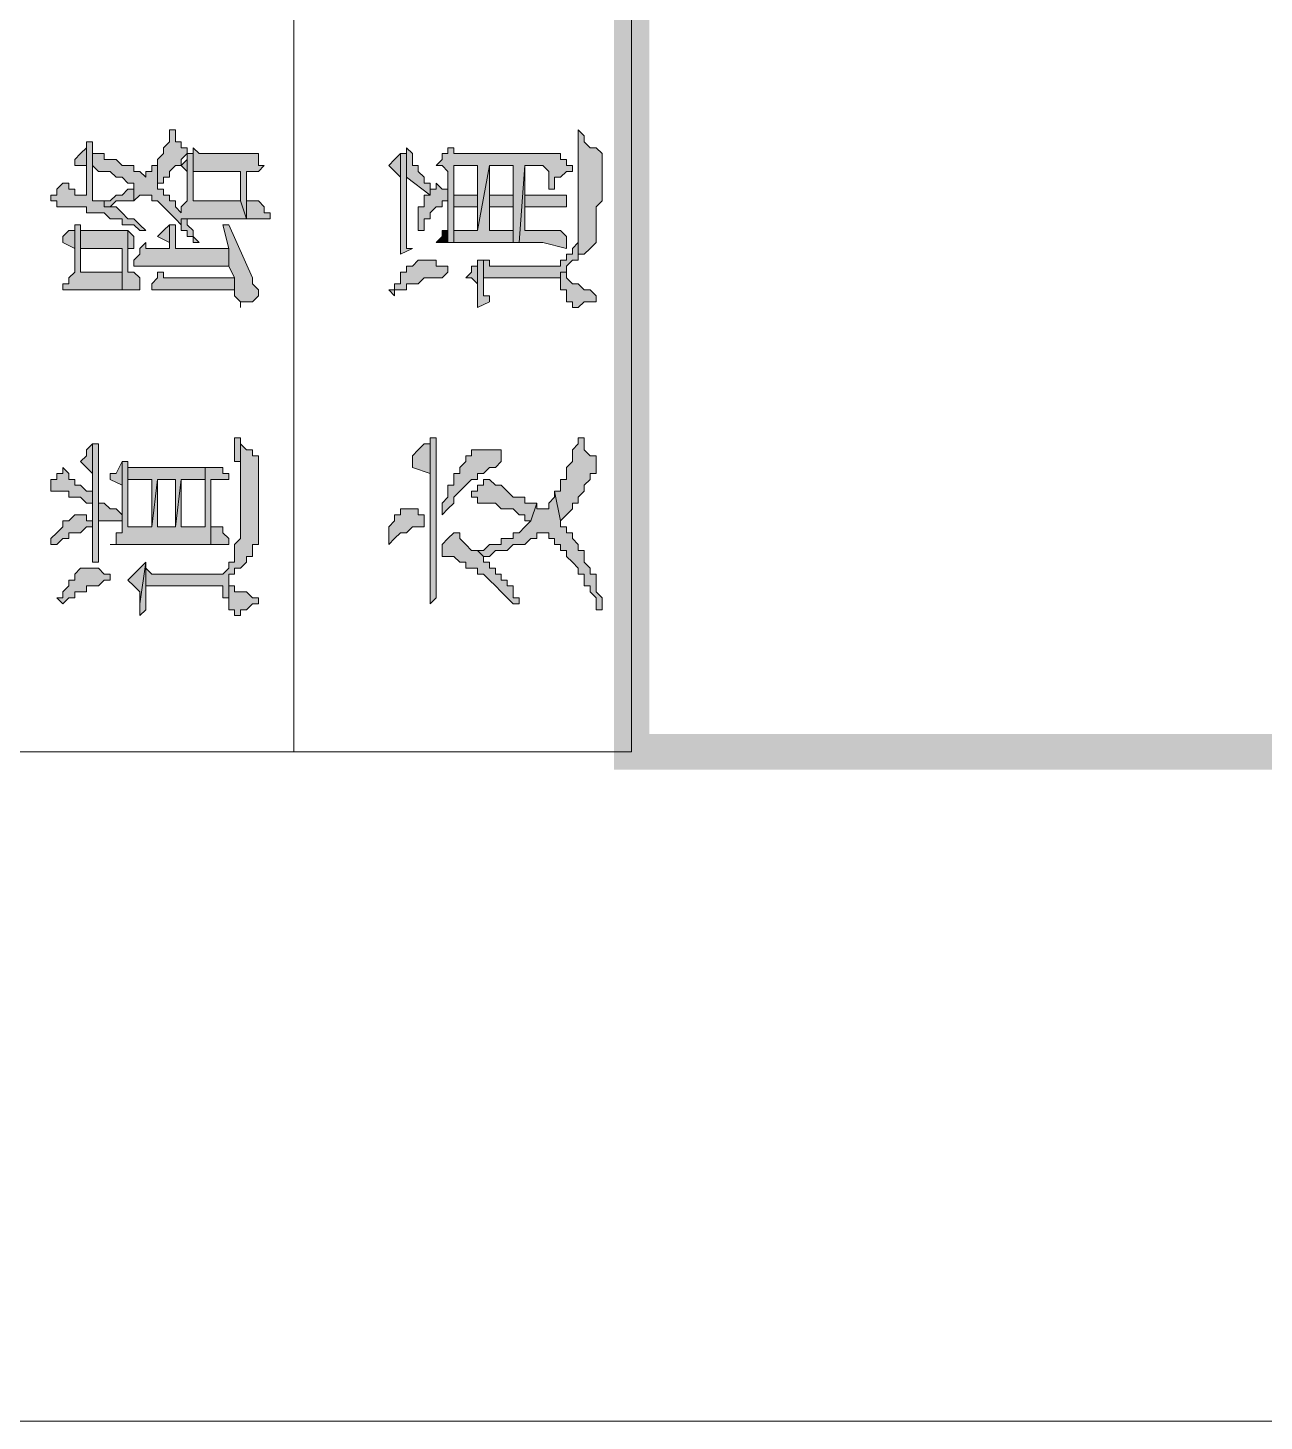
# Model space of a CAD drawing. Header units: millimetres. Extents: x 6 to 291, y 4 to 206.
# Drawn here: x 13.47 to 22.3, y 3.98 to 13.94 of the extents above; entities that cross this region are included whole.
import ezdxf

# ---------------------------------------------------------------- set-up
doc = ezdxf.new("R2010")
doc.units = ezdxf.units.MM
doc.layers.add('C00-00-00', color=7, linetype='Continuous')

msp = doc.modelspace()

# ---------------------------------------------------------------- hatches: boundary and pattern name
at = {"layer": 'C00-00-00'}
h = msp.add_hatch(color=256, dxfattribs=at)
h.dxf.hatch_style = 2
h.paths.add_polyline_path([(17.653, 8.636004), (17.907, 8.89001), (17.653, 201.083336)])
h = msp.add_hatch(color=256, dxfattribs=at)
h.dxf.hatch_style = 2
h.paths.add_polyline_path([(17.907, 8.89001), (17.653, 201.083336), (17.907, 200.787002)])
h = msp.add_hatch(color=256, dxfattribs=at)
h.dxf.hatch_style = 2
h.paths.add_polyline_path([(14.393334, 12.954006), (14.393334, 12.827006), (14.435667, 12.827006), (14.435667, 12.869339), (14.478001, 12.869339), (14.478001, 12.911672), (14.520334, 12.954006), (14.562667, 12.954006), (14.562667, 12.996339), (14.605001, 13.038672), (14.605001, 13.081006), (14.562667, 13.081006), (14.562667, 13.123339), (14.520334, 13.123339), (14.520334, 13.165672), (14.520334, 13.208006), (14.478001, 13.208006), (14.478001, 13.165672), (14.478001, 13.123339), (14.435667, 13.081006), (14.435667, 13.038672), (14.393334, 12.996339)])
h = msp.add_hatch(color=256, dxfattribs=at)
h.dxf.hatch_style = 2
h.paths.add_polyline_path([(17.399001, 13.207995), (17.399001, 12.996329), (17.399001, 12.953995), (17.399001, 12.318995), (17.441334, 12.318995), (17.483667, 12.361329), (17.526001, 12.403662), (17.526001, 12.445995), (17.526001, 12.488329), (17.526001, 12.657662), (17.568334, 12.699995), (17.568334, 13.038662), (17.526001, 13.080995), (17.483667, 13.080995), (17.441334, 13.123329), (17.441334, 13.165662)])
h = msp.add_hatch(color=256, dxfattribs=at)
h.dxf.hatch_style = 2
h.paths.add_polyline_path([(13.631333, 12.7), (13.673667, 12.7), (13.673667, 12.657666), (13.758333, 12.657666), (13.800667, 12.657666), (13.885333, 12.657666), (13.885333, 12.615333), (13.97, 12.615333), (14.012333, 12.615333), (14.054667, 12.573), (14.097, 12.573), (14.139333, 12.573), (14.139333, 12.530666), (14.181667, 12.530666), (14.224, 12.530666), (14.266333, 12.488333), (14.308667, 12.488333), (14.266333, 12.530666), (14.224, 12.573), (14.181667, 12.573), (14.139333, 12.615333), (14.097, 12.657666), (14.054667, 12.657666), (14.012333, 12.657666), (14.012333, 12.7), (13.97, 12.7), (13.927667, 12.7), (13.927667, 12.954), (13.927667, 13.123333), (13.885333, 13.123333), (13.885333, 13.081), (13.885333, 12.742333), (13.843, 12.742333), (13.800667, 12.742333), (13.800667, 12.784666), (13.758333, 12.784666), (13.758333, 12.827), (13.716, 12.827), (13.673667, 12.784666), (13.673667, 12.742333), (13.631333, 12.742333)])
h = msp.add_hatch(color=256, dxfattribs=at)
h.dxf.hatch_style = 2
h.paths.add_polyline_path([(13.800667, 12.996332), (13.800667, 12.953999), (13.885333, 12.953999), (13.885333, 12.742332), (13.885333, 13.080999), (13.843, 13.038665)])
h = msp.add_hatch(color=256, dxfattribs=at)
h.dxf.hatch_style = 2
h.paths.add_polyline_path([(13.927666, 13.123343), (13.927666, 12.95401), (13.97, 12.911676), (14.012333, 12.911676), (14.054666, 12.911676), (14.097, 12.869343), (14.139333, 12.869343), (14.181666, 12.82701), (14.224, 12.82701), (14.224, 12.784676), (14.224, 12.70001), (14.266333, 12.742343), (14.308666, 12.742343), (14.351, 12.742343), (14.351, 12.70001), (14.393333, 12.70001), (14.435666, 12.657676), (14.478, 12.615343), (14.520333, 12.57301), (14.562666, 12.530676), (14.562666, 12.488343), (14.562666, 12.57301), (14.605, 12.57301), (15.028333, 12.57301), (14.986, 12.70001), (14.647333, 12.70001), (14.647333, 12.911676), (14.647333, 13.038676), (14.605, 13.038676), (14.605, 12.70001), (14.562666, 12.657676), (14.562666, 12.615343), (14.520333, 12.657676), (14.520333, 12.70001), (14.478, 12.70001), (14.478, 12.742343), (14.435666, 12.742343), (14.435666, 12.784676), (14.393333, 12.784676), (14.393333, 12.82701), (14.393333, 12.95401), (14.351, 12.95401), (14.351, 12.911676), (14.308666, 12.911676), (14.308666, 12.869343), (14.266333, 12.911676), (14.224, 12.911676), (14.224, 12.95401), (14.181666, 12.95401), (14.139333, 12.95401), (14.097, 12.996343), (14.054666, 12.996343), (14.012333, 12.996343), (14.012333, 13.038676), (13.97, 13.038676), (13.927666, 13.038676), (13.927666, 13.08101)])
h = msp.add_hatch(color=256, dxfattribs=at)
h.dxf.hatch_style = 2
h.paths.add_polyline_path([(14.647334, 13.038674), (14.647334, 12.911674), (14.986, 12.911674), (14.986, 12.700008), (15.028334, 12.573008), (15.028334, 12.911674), (15.113, 12.911674), (15.155334, 12.954008), (15.113, 12.954008), (15.113, 12.996341), (15.113, 13.038674), (14.689667, 13.038674), (14.647334, 13.081008)])
h = msp.add_hatch(color=256, dxfattribs=at)
h.dxf.hatch_style = 2
h.paths.add_polyline_path([(16.129, 12.318999), (16.213666, 12.361333), (16.171333, 12.361333), (16.171333, 13.080999), (16.171333, 13.038666), (16.129, 13.038666)])
h = msp.add_hatch(color=256, dxfattribs=at)
h.dxf.hatch_style = 2
h.paths.add_polyline_path([(16.171333, 13.081001), (16.171333, 12.869334), (16.340666, 12.742334), (16.340666, 12.827001), (16.298333, 12.827001), (16.298333, 12.869334), (16.256, 12.911667), (16.256, 12.954001), (16.213666, 12.954001), (16.213666, 12.996334), (16.213666, 13.038667)])
h = msp.add_hatch(color=256, dxfattribs=at)
h.dxf.hatch_style = 2
h.paths.add_polyline_path([(16.382999, 12.954006), (16.425333, 12.954006), (16.467666, 12.911672), (16.467666, 12.403672), (16.509999, 12.403672), (16.509999, 12.954006), (16.679333, 12.954006), (16.679333, 12.488339), (16.763999, 12.954006), (16.933333, 12.954006), (16.933333, 12.742339), (16.933333, 12.403672), (16.975666, 12.403672), (17.017999, 12.954006), (17.144999, 12.954006), (17.187333, 12.911672), (17.187333, 12.784672), (17.229666, 12.784672), (17.229666, 12.827006), (17.229666, 12.869339), (17.271999, 12.869339), (17.314333, 12.911672), (17.356666, 12.911672), (17.356666, 12.954006), (17.314333, 12.954006), (17.314333, 12.996339), (17.271999, 12.996339), (17.271999, 13.038672), (16.552333, 13.038672), (16.509999, 13.038672), (16.509999, 13.081006), (16.467666, 13.081006), (16.467666, 13.038672), (16.425333, 13.038672), (16.425333, 12.996339)])
h = msp.add_hatch(color=256, dxfattribs=at)
h.dxf.hatch_style = 2
h.paths.add_polyline_path([(14.562667, 12.954006), (14.605, 12.911672), (14.605, 12.700006), (14.605, 13.038672), (14.605, 12.996339)])
h = msp.add_hatch(color=256, dxfattribs=at)
h.dxf.hatch_style = 2
h.paths.add_polyline_path([(16.044333, 12.954006), (16.129, 12.869339), (16.129, 12.361339), (16.129, 13.038672), (16.086666, 12.996339)])
h = msp.add_hatch(color=256, dxfattribs=at)
h.dxf.hatch_style = 2
h.paths.add_polyline_path([(16.510001, 12.657674), (16.679334, 12.657674), (16.679334, 12.742342), (16.510001, 12.742342), (16.510001, 12.954006)])
h = msp.add_hatch(color=256, dxfattribs=at)
h.dxf.hatch_style = 2
h.paths.add_polyline_path([(16.510001, 12.403668), (16.933334, 12.403668), (16.933334, 12.488334), (16.764001, 12.488334), (16.764001, 12.657668), (16.764001, 12.954001), (16.679334, 12.488334), (16.510001, 12.488334), (16.510001, 12.657668)])
h = msp.add_hatch(color=256, dxfattribs=at)
h.dxf.hatch_style = 2
h.paths.add_polyline_path([(16.975668, 12.403668), (17.145001, 12.403668), (17.314334, 12.361334), (17.314334, 12.403668), (17.314334, 12.446001), (17.272001, 12.488334), (17.018001, 12.488334), (17.018001, 12.657668), (17.018001, 12.954001)])
h = msp.add_hatch(color=256, dxfattribs=at)
h.dxf.hatch_style = 2
h.paths.add_polyline_path([(15.028333, 12.573005), (15.197666, 12.573005), (15.197666, 12.615338), (15.155333, 12.615338), (15.155333, 12.657672), (15.113, 12.700005), (15.028333, 12.700005), (15.028333, 12.911672)])
h = msp.add_hatch(color=256, dxfattribs=at)
h.dxf.hatch_style = 2
h.paths.add_polyline_path([(17.187333, 12.784669), (17.187333, 12.911669), (17.187333, 12.869335), (17.187333, 12.827002)])
h = msp.add_hatch(color=256, dxfattribs=at)
h.dxf.hatch_style = 2
h.paths.add_polyline_path([(14.012333, 12.7), (14.012333, 12.657666), (14.054666, 12.657666), (14.097, 12.7), (14.139333, 12.7), (14.181666, 12.7), (14.224, 12.7), (14.224, 12.784666), (14.181666, 12.784666), (14.139333, 12.742333), (14.097, 12.742333), (14.054666, 12.7)])
h = msp.add_hatch(color=256, dxfattribs=at)
h.dxf.hatch_style = 2
h.paths.add_polyline_path([(16.256, 12.488336), (16.298333, 12.488336), (16.298333, 12.53067), (16.298333, 12.573003), (16.340666, 12.573003), (16.340666, 12.615336), (16.383, 12.65767), (16.425333, 12.65767), (16.425333, 12.700003), (16.467666, 12.700003), (16.467666, 12.78467), (16.425333, 12.78467), (16.383, 12.827003), (16.383, 12.78467), (16.340666, 12.78467), (16.340666, 12.827003), (16.340666, 12.742336), (16.298333, 12.742336), (16.298333, 12.700003), (16.298333, 12.65767), (16.256, 12.65767), (16.256, 12.573003), (16.256, 12.53067)])
h = msp.add_hatch(color=256, dxfattribs=at)
h.dxf.hatch_style = 2
h.paths.add_polyline_path([(16.721667, 12.276673), (16.721667, 12.149673), (17.272, 12.149673), (17.272, 12.10734), (17.272, 12.192006), (17.314334, 12.192006), (17.314334, 12.23434), (17.356667, 12.276673), (17.399, 12.276673), (17.399, 12.319006), (17.399, 12.700006), (17.399, 12.657673), (17.399, 12.48834), (17.399, 12.403673), (17.356667, 12.36134), (17.356667, 12.319006), (17.314334, 12.319006), (17.314334, 12.276673), (17.272, 12.276673), (17.272, 12.23434), (16.764, 12.23434), (16.764, 12.276673)])
h = msp.add_hatch(color=256, dxfattribs=at)
h.dxf.hatch_style = 2
h.paths.add_polyline_path([(16.933333, 12.657674), (16.933333, 12.742342), (16.764, 12.742342), (16.764, 12.657674)])
h = msp.add_hatch(color=256, dxfattribs=at)
h.dxf.hatch_style = 2
h.paths.add_polyline_path([(17.018, 12.742342), (17.018, 12.657675), (17.102667, 12.657675), (17.314333, 12.657675), (17.314333, 12.700009), (17.314333, 12.742342), (17.272, 12.742342)])
h = msp.add_hatch(color=256, dxfattribs=at)
h.dxf.hatch_style = 2
h.paths.add_polyline_path([(14.562667, 12.488336), (14.605, 12.488336), (14.605, 12.446003), (14.647334, 12.446003), (14.647334, 12.40367), (14.689667, 12.40367), (14.647334, 12.446003), (14.647334, 12.488336), (14.605, 12.53067), (14.605, 12.573003), (14.562667, 12.573003)])
h = msp.add_hatch(color=256, dxfattribs=at)
h.dxf.hatch_style = 2
h.paths.add_polyline_path([(13.716, 12.06501), (14.139333, 12.06501), (14.139333, 12.19201), (13.843, 12.19201), (13.843, 12.361343), (13.843, 12.530676), (13.800667, 12.530676), (13.800667, 12.19201), (13.758333, 12.149676), (13.758333, 12.107343), (13.716, 12.107343)])
h = msp.add_hatch(color=256, dxfattribs=at)
h.dxf.hatch_style = 2
h.paths.add_polyline_path([(13.716, 12.403668), (13.800667, 12.361334), (13.800667, 12.192001), (13.800667, 12.530668), (13.800667, 12.488334), (13.758333, 12.488334), (13.716, 12.446001)])
h = msp.add_hatch(color=256, dxfattribs=at)
h.dxf.hatch_style = 2
h.paths.add_polyline_path([(13.843, 12.530663), (13.843, 12.361329), (14.139333, 12.361329), (14.139333, 12.191996), (14.139333, 12.064996), (14.224, 12.064996), (14.266333, 12.064996), (14.266333, 12.107329), (14.266333, 12.149663), (14.224, 12.191996), (14.181667, 12.191996), (14.181667, 12.361329), (14.181667, 12.488329), (14.012333, 12.488329), (13.843, 12.488329)])
h = msp.add_hatch(color=256, dxfattribs=at)
h.dxf.hatch_style = 2
h.paths.add_polyline_path([(14.181666, 12.488336), (14.181666, 12.361336), (14.223999, 12.361336), (14.223999, 12.40367), (14.223999, 12.446003)])
h = msp.add_hatch(color=256, dxfattribs=at)
h.dxf.hatch_style = 2
h.paths.add_polyline_path([(14.223999, 12.234331), (14.901333, 12.234331), (14.901333, 12.361331), (14.520333, 12.361331), (14.520333, 12.530664), (14.477999, 12.530664), (14.477999, 12.361331), (14.308666, 12.361331), (14.308666, 12.403664), (14.266333, 12.361331), (14.266333, 12.318997), (14.223999, 12.276664)])
h = msp.add_hatch(color=256, dxfattribs=at)
h.dxf.hatch_style = 2
h.paths.add_polyline_path([(14.393334, 12.44601), (14.478001, 12.403677), (14.478001, 12.361343), (14.478001, 12.530677), (14.435667, 12.488343)])
h = msp.add_hatch(color=256, dxfattribs=at)
h.dxf.hatch_style = 2
h.paths.add_polyline_path([(14.859, 12.530663), (14.901333, 12.361329), (14.901333, 12.234329), (14.943667, 12.149663), (14.943667, 12.064996), (14.943667, 12.022663), (14.986, 11.980329), (14.986, 11.937996), (14.986, 11.980329), (15.028333, 11.980329), (15.070667, 11.980329), (15.113, 12.022663), (15.113, 12.064996), (15.070667, 12.107329), (15.070667, 12.149663), (14.901333, 12.530663)])
h = msp.add_hatch(color=256, dxfattribs=at)
h.dxf.hatch_style = 2
h.paths.add_polyline_path([(16.382999, 12.403668), (16.467666, 12.403668), (16.467666, 12.488334), (16.425333, 12.488334), (16.425333, 12.446001)])
h = msp.add_hatch(color=256, dxfattribs=at)
h.dxf.hatch_style = 2
h.paths.add_polyline_path([(16.044333, 12.06501), (16.086666, 12.022676), (16.086666, 12.06501), (16.129, 12.06501), (16.171333, 12.06501), (16.171333, 12.107343), (16.213666, 12.107343), (16.256, 12.107343), (16.298333, 12.149676), (16.340666, 12.149676), (16.425333, 12.149676), (16.467666, 12.19201), (16.467666, 12.234343), (16.425333, 12.234343), (16.383, 12.234343), (16.383, 12.276676), (16.256, 12.276676), (16.213666, 12.234343), (16.171333, 12.234343), (16.171333, 12.19201), (16.129, 12.19201), (16.129, 12.149676), (16.129, 12.107343), (16.086666, 12.107343), (16.086666, 12.06501)])
h = msp.add_hatch(color=256, dxfattribs=at)
h.dxf.hatch_style = 2
h.paths.add_polyline_path([(16.594667, 12.149662), (16.637, 12.149662), (16.679334, 12.107329), (16.679334, 12.022662), (16.679334, 12.276662), (16.679334, 12.234329), (16.637, 12.234329), (16.637, 12.191995)])
h = msp.add_hatch(color=256, dxfattribs=at)
h.dxf.hatch_style = 2
h.paths.add_polyline_path([(16.679334, 11.937999), (16.764, 11.980332), (16.764, 12.022665), (16.721667, 12.022665), (16.721667, 12.276665), (16.679334, 12.276665)])
h = msp.add_hatch(color=256, dxfattribs=at)
h.dxf.hatch_style = 2
h.paths.add_polyline_path([(14.351001, 12.06501), (14.943667, 12.06501), (14.943667, 12.149676), (14.435667, 12.149676), (14.435667, 12.19201), (14.393334, 12.19201), (14.393334, 12.149676), (14.351001, 12.107343)])
h = msp.add_hatch(color=256, dxfattribs=at)
h.dxf.hatch_style = 2
h.paths.add_polyline_path([(17.272, 12.107336), (17.272, 12.065002), (17.314333, 12.065002), (17.314333, 12.022669), (17.314333, 11.980336), (17.356666, 11.980336), (17.356666, 11.938002), (17.399, 11.938002), (17.441333, 11.980336), (17.483666, 11.980336), (17.526, 11.980336), (17.526, 12.022669), (17.483666, 12.065002), (17.441333, 12.065002), (17.399, 12.107336), (17.356666, 12.107336), (17.314333, 12.149669), (17.314333, 12.192002), (17.272, 12.192002)])
h = msp.add_hatch(color=256, dxfattribs=at)
h.dxf.hatch_style = 2
h.paths.add_polyline_path([(13.843, 10.837339), (13.885333, 10.795006), (13.927667, 10.752672), (13.927667, 10.583339), (13.927667, 10.964339), (13.885333, 10.922006), (13.885333, 10.879672)])
h = msp.add_hatch(color=256, dxfattribs=at)
h.dxf.hatch_style = 2
h.paths.add_polyline_path([(13.927666, 10.117664), (13.97, 10.117664), (13.97, 10.964331), (13.927666, 10.964331), (13.927666, 10.583331), (13.927666, 10.159997)])
h = msp.add_hatch(color=256, dxfattribs=at)
h.dxf.hatch_style = 2
h.paths.add_polyline_path([(14.308667, 10.117664), (14.308667, 9.948331), (14.859001, 9.948331), (14.859001, 9.905997), (14.859001, 9.863664), (14.901334, 9.863664), (14.901334, 9.990664), (14.901334, 10.032997), (14.943667, 10.032997), (14.943667, 10.075331), (14.986001, 10.075331), (15.028334, 10.117664), (15.028334, 10.159997), (15.070667, 10.159997), (15.070667, 10.202331), (15.070667, 10.244664), (15.113001, 10.244664), (15.113001, 10.329331), (15.113001, 10.371664), (15.113001, 10.456331), (15.113001, 10.879664), (15.070667, 10.879664), (15.070667, 10.921997), (15.028334, 10.921997), (14.986001, 10.964331), (14.986001, 11.006664), (14.986001, 10.286997), (14.943667, 10.244664), (14.943667, 10.202331), (14.943667, 10.159997), (14.943667, 10.117664), (14.901334, 10.117664), (14.901334, 10.075331), (14.859001, 10.032997), (14.351001, 10.032997), (14.308667, 10.075331)])
h = msp.add_hatch(color=256, dxfattribs=at)
h.dxf.hatch_style = 2
h.paths.add_polyline_path([(14.943667, 11.006676), (14.943667, 10.837339), (14.986, 10.837339), (14.986, 10.498665), (14.986, 11.006676)])
h = msp.add_hatch(color=256, dxfattribs=at)
h.dxf.hatch_style = 2
h.paths.add_polyline_path([(16.213666, 10.837339), (16.213666, 10.795006), (16.340666, 10.752672), (16.340666, 9.906006), (16.340666, 10.964339), (16.298333, 10.964339), (16.256, 10.922006), (16.213666, 10.879672)])
h = msp.add_hatch(color=256, dxfattribs=at)
h.dxf.hatch_style = 2
h.paths.add_polyline_path([(16.340666, 9.821332), (16.382999, 9.863665), (16.382999, 11.006665), (16.340666, 11.006665), (16.340666, 10.964332)])
h = msp.add_hatch(color=256, dxfattribs=at)
h.dxf.hatch_style = 2
h.paths.add_polyline_path([(17.229667, 10.625675), (17.272001, 10.414009), (17.314334, 10.456342), (17.356667, 10.498675), (17.356667, 10.541009), (17.399001, 10.541009), (17.399001, 10.583342), (17.441334, 10.625675), (17.441334, 10.668009), (17.483667, 10.710342), (17.483667, 10.752675), (17.526001, 10.752675), (17.526001, 10.795009), (17.526001, 10.837342), (17.526001, 10.879675), (17.483667, 10.879675), (17.441334, 10.922009), (17.441334, 10.964342), (17.441334, 11.006675), (17.399001, 11.006675), (17.399001, 10.964342), (17.356667, 10.922009), (17.356667, 10.879675), (17.356667, 10.837342), (17.314334, 10.795009), (17.314334, 10.752675), (17.314334, 10.710342), (17.272001, 10.710342), (17.272001, 10.668009), (17.272001, 10.625675)])
h = msp.add_hatch(color=256, dxfattribs=at)
h.dxf.hatch_style = 2
h.paths.add_polyline_path([(16.425334, 10.498665), (16.425334, 10.456331), (16.467667, 10.498665), (16.510001, 10.540998), (16.510001, 10.583331), (16.552334, 10.625665), (16.594667, 10.667998), (16.637001, 10.710331), (16.679334, 10.710331), (16.679334, 10.752665), (16.721667, 10.752665), (16.764001, 10.794998), (16.806334, 10.794998), (16.848667, 10.837331), (16.848667, 10.879665), (16.848667, 10.921998), (16.806334, 10.921998), (16.637001, 10.921998), (16.637001, 10.879665), (16.594667, 10.879665), (16.594667, 10.837331), (16.552334, 10.794998), (16.552334, 10.752665), (16.510001, 10.752665), (16.510001, 10.710331), (16.510001, 10.667998), (16.467667, 10.667998), (16.467667, 10.625665), (16.467667, 10.583331), (16.425334, 10.540998)])
h = msp.add_hatch(color=256, dxfattribs=at)
h.dxf.hatch_style = 2
h.paths.add_polyline_path([(13.631333, 10.668002), (13.631333, 10.625669), (13.673667, 10.625669), (13.716, 10.625669), (13.758333, 10.625669), (13.758333, 10.583335), (13.800667, 10.583335), (13.843, 10.583335), (13.885333, 10.541002), (13.927667, 10.541002), (13.927667, 10.160002), (13.927667, 10.583335), (13.927667, 10.625669), (13.885333, 10.625669), (13.843, 10.668002), (13.800667, 10.668002), (13.800667, 10.710335), (13.758333, 10.710335), (13.758333, 10.752669), (13.716, 10.795002), (13.716, 10.752669), (13.673667, 10.752669), (13.673667, 10.710335), (13.631333, 10.710335)])
h = msp.add_hatch(color=256, dxfattribs=at)
h.dxf.hatch_style = 2
h.paths.add_polyline_path([(14.054666, 10.244675), (14.774333, 10.244675), (14.774333, 10.710342), (14.901333, 10.710342), (14.901333, 10.752675), (14.859, 10.752675), (14.859, 10.795008), (14.816666, 10.795008), (14.732, 10.795008), (14.732, 10.371675), (14.562666, 10.371675), (14.562666, 10.710342), (14.520333, 10.371675), (14.393333, 10.371675), (14.393333, 10.710342), (14.351, 10.371675), (14.181666, 10.371675), (14.181666, 10.710342), (14.181666, 10.837342), (14.139333, 10.837342), (14.139333, 10.371675), (14.139333, 10.329342), (14.097, 10.329342), (14.097, 10.287008), (14.097, 10.244675)])
h = msp.add_hatch(color=256, dxfattribs=at)
h.dxf.hatch_style = 2
h.paths.add_polyline_path([(14.054666, 10.75267), (14.054666, 10.710337), (14.139333, 10.668004), (14.139333, 10.456337), (14.139333, 10.837337), (14.097, 10.75267)])
h = msp.add_hatch(color=256, dxfattribs=at)
h.dxf.hatch_style = 2
h.paths.add_polyline_path([(14.181666, 10.837339), (14.181666, 10.710339), (14.350999, 10.710339), (14.350999, 10.371672), (14.393333, 10.710339), (14.520333, 10.710339), (14.520333, 10.371672), (14.562666, 10.710339), (14.731999, 10.710339), (14.731999, 10.371672), (14.731999, 10.795006), (14.181666, 10.795006)])
h = msp.add_hatch(color=256, dxfattribs=at)
h.dxf.hatch_style = 2
h.paths.add_polyline_path([(14.774333, 10.244675), (14.901333, 10.244675), (14.901333, 10.287008), (14.859, 10.329342), (14.859, 10.371675), (14.774333, 10.371675), (14.774333, 10.710342)])
h = msp.add_hatch(color=256, dxfattribs=at)
h.dxf.hatch_style = 2
h.paths.add_polyline_path([(16.637, 10.583333), (16.679334, 10.583333), (16.679334, 10.541), (16.721667, 10.541), (16.764, 10.541), (16.806334, 10.541), (16.848667, 10.498666), (16.891, 10.498666), (16.933334, 10.498666), (16.975667, 10.456333), (17.018, 10.456333), (17.018, 10.414), (17.060334, 10.414), (17.102667, 10.541), (17.060334, 10.541), (17.018, 10.541), (17.018, 10.583333), (16.975667, 10.583333), (16.933334, 10.583333), (16.891, 10.625666), (16.848667, 10.668), (16.806334, 10.668), (16.764, 10.710333), (16.721667, 10.710333), (16.721667, 10.668), (16.679334, 10.668), (16.679334, 10.625666), (16.637, 10.625666)])
h = msp.add_hatch(color=256, dxfattribs=at)
h.dxf.hatch_style = 2
h.paths.add_polyline_path([(16.679334, 10.202333), (16.721667, 10.159999), (16.764, 10.159999), (16.806334, 10.202333), (16.848667, 10.202333), (16.891, 10.202333), (16.933334, 10.244666), (16.975667, 10.244666), (17.018, 10.244666), (17.060334, 10.286999), (17.102667, 10.286999), (17.102667, 10.329333), (17.145, 10.329333), (17.187334, 10.329333), (17.187334, 10.286999), (17.229667, 10.286999), (17.229667, 10.244666), (17.272, 10.244666), (17.272, 10.202333), (17.314334, 10.202333), (17.314334, 10.159999), (17.356667, 10.117666), (17.399, 10.075333), (17.399, 10.032999), (17.441334, 10.032999), (17.441334, 9.990666), (17.441334, 9.948333), (17.483667, 9.948333), (17.483667, 9.905999), (17.526, 9.863666), (17.526, 9.821333), (17.526, 9.778999), (17.568334, 9.778999), (17.568334, 9.821333), (17.568334, 9.863666), (17.526, 9.905999), (17.526, 9.948333), (17.526, 9.990666), (17.526, 10.032999), (17.483667, 10.032999), (17.483667, 10.075333), (17.441334, 10.117666), (17.441334, 10.159999), (17.441334, 10.202333), (17.399, 10.202333), (17.399, 10.244666), (17.356667, 10.286999), (17.356667, 10.329333), (17.314334, 10.329333), (17.314334, 10.371666), (17.272, 10.371666), (17.272, 10.413999), (17.229667, 10.625666), (17.229667, 10.583333), (17.187334, 10.540999), (17.187334, 10.498666), (17.145, 10.498666), (17.102667, 10.498666), (17.102667, 10.540999), (17.060334, 10.413999), (17.018, 10.371666), (16.975667, 10.329333), (16.933334, 10.329333), (16.933334, 10.286999), (16.891, 10.286999), (16.848667, 10.286999), (16.848667, 10.244666), (16.806334, 10.244666), (16.764, 10.244666), (16.721667, 10.202333)])
h = msp.add_hatch(color=256, dxfattribs=at)
h.dxf.hatch_style = 2
h.paths.add_polyline_path([(13.631333, 10.244675), (13.673667, 10.244675), (13.716, 10.287008), (13.758333, 10.287008), (13.758333, 10.329342), (13.800667, 10.329342), (13.843, 10.329342), (13.885333, 10.371675), (13.927667, 10.371675), (13.927667, 10.414008), (13.885333, 10.414008), (13.885333, 10.456342), (13.843, 10.456342), (13.800667, 10.456342), (13.758333, 10.414008), (13.716, 10.414008), (13.716, 10.371675), (13.673667, 10.329342), (13.631333, 10.287008)])
h = msp.add_hatch(color=256, dxfattribs=at)
h.dxf.hatch_style = 2
h.paths.add_polyline_path([(13.97, 10.541007), (13.97, 10.414007), (14.012333, 10.414007), (14.054666, 10.414007), (14.097, 10.414007), (14.139333, 10.414007), (14.139333, 10.371674), (14.139333, 10.45634), (14.097, 10.498674), (14.054666, 10.498674), (14.012333, 10.541007)])
h = msp.add_hatch(color=256, dxfattribs=at)
h.dxf.hatch_style = 2
h.paths.add_polyline_path([(16.044333, 10.244675), (16.086666, 10.287008), (16.129, 10.329342), (16.171333, 10.329342), (16.213666, 10.371675), (16.256, 10.371675), (16.298333, 10.371675), (16.298333, 10.414008), (16.298333, 10.456342), (16.256, 10.456342), (16.256, 10.498675), (16.213666, 10.498675), (16.171333, 10.498675), (16.129, 10.498675), (16.129, 10.456342), (16.086666, 10.456342), (16.086666, 10.414008), (16.044333, 10.371675), (16.044333, 10.329342), (16.044333, 10.287008)])
h = msp.add_hatch(color=256, dxfattribs=at)
h.dxf.hatch_style = 2
h.paths.add_polyline_path([(16.425334, 10.202333), (16.425334, 10.159999), (16.467667, 10.159999), (16.510001, 10.159999), (16.552334, 10.117666), (16.594667, 10.117666), (16.594667, 10.075333), (16.637001, 10.075333), (16.679334, 10.075333), (16.679334, 10.032999), (16.721667, 10.032999), (16.764001, 9.990666), (16.806334, 9.948333), (16.848667, 9.905999), (16.891001, 9.863666), (16.933334, 9.821333), (16.975667, 9.821333), (16.975667, 9.863666), (16.933334, 9.863666), (16.933334, 9.905999), (16.933334, 9.948333), (16.891001, 9.948333), (16.891001, 9.990666), (16.848667, 9.990666), (16.848667, 10.032999), (16.806334, 10.032999), (16.806334, 10.075333), (16.764001, 10.075333), (16.764001, 10.117666), (16.721667, 10.117666), (16.721667, 10.159999), (16.679334, 10.202333), (16.637001, 10.202333), (16.594667, 10.244666), (16.552334, 10.286999), (16.552334, 10.329333), (16.510001, 10.329333), (16.467667, 10.286999), (16.425334, 10.244666)])
h = msp.add_hatch(color=256, dxfattribs=at)
h.dxf.hatch_style = 2
h.paths.add_polyline_path([(13.673667, 9.863674), (13.716, 9.821341), (13.758333, 9.863674), (13.800667, 9.863674), (13.800667, 9.906008), (13.843, 9.906008), (13.885333, 9.906008), (13.885333, 9.948341), (13.927667, 9.948341), (13.97, 9.948341), (14.012333, 9.990674), (14.054667, 9.990674), (14.054667, 10.033008), (14.012333, 10.033008), (13.97, 10.075341), (13.927667, 10.075341), (13.885333, 10.075341), (13.843, 10.075341), (13.800667, 10.033008), (13.800667, 9.990674), (13.758333, 9.990674), (13.758333, 9.948341), (13.716, 9.906008), (13.716, 9.863674)])
h = msp.add_hatch(color=256, dxfattribs=at)
h.dxf.hatch_style = 2
h.paths.add_polyline_path([(14.181666, 9.990669), (14.223999, 9.948336), (14.266333, 9.906002), (14.266333, 9.821336), (14.308666, 10.117669), (14.266333, 10.075336), (14.223999, 10.033002)])
h = msp.add_hatch(color=256, dxfattribs=at)
h.dxf.hatch_style = 2
h.paths.add_polyline_path([(14.266333, 9.736663), (14.308666, 9.778997), (14.308666, 10.117663), (14.266333, 9.82133), (14.266333, 9.778997)])
h = msp.add_hatch(color=256, dxfattribs=at)
h.dxf.hatch_style = 2
h.paths.add_polyline_path([(14.901333, 9.863674), (14.901333, 9.821341), (14.901333, 9.779008), (14.943667, 9.779008), (14.943667, 9.736674), (14.986, 9.736674), (14.986, 9.779008), (15.028333, 9.779008), (15.070667, 9.821341), (15.113, 9.821341), (15.113, 9.863674), (15.070667, 9.863674), (15.028333, 9.906008), (14.986, 9.906008), (14.943667, 9.906008), (14.943667, 9.948341), (14.901333, 9.948341), (14.901333, 9.990674)])
h = msp.add_hatch(color=256, dxfattribs=at)
h.dxf.hatch_style = 2
h.paths.add_polyline_path([(286.469659, 8.636004), (286.173327, 8.89001), (17.653, 8.636004)])
h = msp.add_hatch(color=256, dxfattribs=at)
h.dxf.hatch_style = 2
h.paths.add_polyline_path([(286.173327, 8.89001), (17.653, 8.636004), (17.907, 8.89001)])

# ---------------------------------------------------------------- linework, layer by layer
at = {"layer": 'C00-00-00', "lineweight": 15}
for points in [[(291.126319, 205.740002), (5.799667, 205.740002), (5.799667, 3.979343), (291.126319, 3.979343)], [(17.779999, 141.859001), (17.779999, 8.762999)], [(15.367001, 8.762999), (15.367001, 28.786663)], [(17.779999, 8.762999), (10.583333, 8.762999)]]:
    msp.add_lwpolyline(points, dxfattribs=at)
at = {"layer": 'C00-00-00', "lineweight": 13}
for points in [[(14.393334, 12.954006), (14.393334, 12.827006), (14.435667, 12.827006), (14.435667, 12.869339), (14.478001, 12.869339), (14.478001, 12.911672), (14.520334, 12.954006), (14.562667, 12.954006), (14.562667, 12.996339), (14.605001, 13.038672), (14.605001, 13.081006), (14.562667, 13.081006), (14.562667, 13.123339), (14.520334, 13.123339), (14.520334, 13.165672), (14.520334, 13.208006), (14.478001, 13.208006), (14.478001, 13.165672), (14.478001, 13.123339), (14.435667, 13.081006), (14.435667, 13.038672), (14.393334, 12.996339)], [(17.399001, 13.207995), (17.399001, 12.996329), (17.399001, 12.953995), (17.399001, 12.318995), (17.441334, 12.318995), (17.483667, 12.361329), (17.526001, 12.403662), (17.526001, 12.445995), (17.526001, 12.488329), (17.526001, 12.657662), (17.568334, 12.699995), (17.568334, 13.038662), (17.526001, 13.080995), (17.483667, 13.080995), (17.441334, 13.123329), (17.441334, 13.165662)], [(13.631333, 12.7), (13.673667, 12.7), (13.673667, 12.657666), (13.758333, 12.657666), (13.800667, 12.657666), (13.885333, 12.657666), (13.885333, 12.615333), (13.97, 12.615333), (14.012333, 12.615333), (14.054667, 12.573), (14.097, 12.573), (14.139333, 12.573), (14.139333, 12.530666), (14.181667, 12.530666), (14.224, 12.530666), (14.266333, 12.488333), (14.308667, 12.488333), (14.266333, 12.530666), (14.224, 12.573), (14.181667, 12.573), (14.139333, 12.615333), (14.097, 12.657666), (14.054667, 12.657666), (14.012333, 12.657666), (14.012333, 12.7), (13.97, 12.7), (13.927667, 12.7), (13.927667, 12.954), (13.927667, 13.123333), (13.885333, 13.123333), (13.885333, 13.081), (13.885333, 12.742333), (13.843, 12.742333), (13.800667, 12.742333), (13.800667, 12.784666), (13.758333, 12.784666), (13.758333, 12.827), (13.716, 12.827), (13.673667, 12.784666), (13.673667, 12.742333), (13.631333, 12.742333)], [(13.800667, 12.996332), (13.800667, 12.953999), (13.885333, 12.953999), (13.885333, 12.742332), (13.885333, 13.080999), (13.843, 13.038665)], [(13.927666, 13.123343), (13.927666, 12.95401), (13.97, 12.911676), (14.012333, 12.911676), (14.054666, 12.911676), (14.097, 12.869343), (14.139333, 12.869343), (14.181666, 12.82701), (14.224, 12.82701), (14.224, 12.784676), (14.224, 12.70001), (14.266333, 12.742343), (14.308666, 12.742343), (14.351, 12.742343), (14.351, 12.70001), (14.393333, 12.70001), (14.435666, 12.657676), (14.478, 12.615343), (14.520333, 12.57301), (14.562666, 12.530676), (14.562666, 12.488343), (14.562666, 12.57301), (14.605, 12.57301), (15.028333, 12.57301), (14.986, 12.70001), (14.647333, 12.70001), (14.647333, 12.911676), (14.647333, 13.038676), (14.605, 13.038676), (14.605, 12.70001), (14.562666, 12.657676), (14.562666, 12.615343), (14.520333, 12.657676), (14.520333, 12.70001), (14.478, 12.70001), (14.478, 12.742343), (14.435666, 12.742343), (14.435666, 12.784676), (14.393333, 12.784676), (14.393333, 12.82701), (14.393333, 12.95401), (14.351, 12.95401), (14.351, 12.911676), (14.308666, 12.911676), (14.308666, 12.869343), (14.266333, 12.911676), (14.224, 12.911676), (14.224, 12.95401), (14.181666, 12.95401), (14.139333, 12.95401), (14.097, 12.996343), (14.054666, 12.996343), (14.012333, 12.996343), (14.012333, 13.038676), (13.97, 13.038676), (13.927666, 13.038676), (13.927666, 13.08101)], [(14.647334, 13.038674), (14.647334, 12.911674), (14.986, 12.911674), (14.986, 12.700008), (15.028334, 12.573008), (15.028334, 12.911674), (15.113, 12.911674), (15.155334, 12.954008), (15.113, 12.954008), (15.113, 12.996341), (15.113, 13.038674), (14.689667, 13.038674), (14.647334, 13.081008)], [(16.129, 12.318999), (16.213666, 12.361333), (16.171333, 12.361333), (16.171333, 13.080999), (16.171333, 13.038666), (16.129, 13.038666)], [(16.171333, 13.081001), (16.171333, 12.869334), (16.340666, 12.742334), (16.340666, 12.827001), (16.298333, 12.827001), (16.298333, 12.869334), (16.256, 12.911667), (16.256, 12.954001), (16.213666, 12.954001), (16.213666, 12.996334), (16.213666, 13.038667)], [(16.382999, 12.954006), (16.425333, 12.954006), (16.467666, 12.911672), (16.467666, 12.403672), (16.509999, 12.403672), (16.509999, 12.954006), (16.679333, 12.954006), (16.679333, 12.488339), (16.763999, 12.954006), (16.933333, 12.954006), (16.933333, 12.742339), (16.933333, 12.403672), (16.975666, 12.403672), (17.017999, 12.954006), (17.144999, 12.954006), (17.187333, 12.911672), (17.187333, 12.784672), (17.229666, 12.784672), (17.229666, 12.827006), (17.229666, 12.869339), (17.271999, 12.869339), (17.314333, 12.911672), (17.356666, 12.911672), (17.356666, 12.954006), (17.314333, 12.954006), (17.314333, 12.996339), (17.271999, 12.996339), (17.271999, 13.038672), (16.552333, 13.038672), (16.509999, 13.038672), (16.509999, 13.081006), (16.467666, 13.081006), (16.467666, 13.038672), (16.425333, 13.038672), (16.425333, 12.996339)], [(14.562667, 12.954006), (14.605, 12.911672), (14.605, 12.700006), (14.605, 13.038672), (14.605, 12.996339)], [(16.044333, 12.954006), (16.129, 12.869339), (16.129, 12.361339), (16.129, 13.038672), (16.086666, 12.996339)], [(16.510001, 12.657674), (16.679334, 12.657674), (16.679334, 12.742342), (16.510001, 12.742342), (16.510001, 12.954006)], [(16.510001, 12.403668), (16.933334, 12.403668), (16.933334, 12.488334), (16.764001, 12.488334), (16.764001, 12.657668), (16.764001, 12.954001), (16.679334, 12.488334), (16.510001, 12.488334), (16.510001, 12.657668)], [(16.975668, 12.403668), (17.145001, 12.403668), (17.314334, 12.361334), (17.314334, 12.403668), (17.314334, 12.446001), (17.272001, 12.488334), (17.018001, 12.488334), (17.018001, 12.657668), (17.018001, 12.954001)], [(15.028333, 12.573005), (15.197666, 12.573005), (15.197666, 12.615338), (15.155333, 12.615338), (15.155333, 12.657672), (15.113, 12.700005), (15.028333, 12.700005), (15.028333, 12.911672)], [(17.187333, 12.784669), (17.187333, 12.911669), (17.187333, 12.869335), (17.187333, 12.827002)], [(14.012333, 12.7), (14.012333, 12.657666), (14.054666, 12.657666), (14.097, 12.7), (14.139333, 12.7), (14.181666, 12.7), (14.224, 12.7), (14.224, 12.784666), (14.181666, 12.784666), (14.139333, 12.742333), (14.097, 12.742333), (14.054666, 12.7)], [(16.256, 12.488336), (16.298333, 12.488336), (16.298333, 12.53067), (16.298333, 12.573003), (16.340666, 12.573003), (16.340666, 12.615336), (16.383, 12.65767), (16.425333, 12.65767), (16.425333, 12.700003), (16.467666, 12.700003), (16.467666, 12.78467), (16.425333, 12.78467), (16.383, 12.827003), (16.383, 12.78467), (16.340666, 12.78467), (16.340666, 12.827003), (16.340666, 12.742336), (16.298333, 12.742336), (16.298333, 12.700003), (16.298333, 12.65767), (16.256, 12.65767), (16.256, 12.573003), (16.256, 12.53067)], [(16.721667, 12.276673), (16.721667, 12.149673), (17.272, 12.149673), (17.272, 12.10734), (17.272, 12.192006), (17.314334, 12.192006), (17.314334, 12.23434), (17.356667, 12.276673), (17.399, 12.276673), (17.399, 12.319006), (17.399, 12.700006), (17.399, 12.657673), (17.399, 12.48834), (17.399, 12.403673), (17.356667, 12.36134), (17.356667, 12.319006), (17.314334, 12.319006), (17.314334, 12.276673), (17.272, 12.276673), (17.272, 12.23434), (16.764, 12.23434), (16.764, 12.276673)], [(16.933333, 12.657674), (16.933333, 12.742342), (16.764, 12.742342), (16.764, 12.657674)], [(17.018, 12.742342), (17.018, 12.657675), (17.102667, 12.657675), (17.314333, 12.657675), (17.314333, 12.700009), (17.314333, 12.742342), (17.272, 12.742342)], [(14.562667, 12.488336), (14.605, 12.488336), (14.605, 12.446003), (14.647334, 12.446003), (14.647334, 12.40367), (14.689667, 12.40367), (14.647334, 12.446003), (14.647334, 12.488336), (14.605, 12.53067), (14.605, 12.573003), (14.562667, 12.573003)], [(13.716, 12.06501), (14.139333, 12.06501), (14.139333, 12.19201), (13.843, 12.19201), (13.843, 12.361343), (13.843, 12.530676), (13.800667, 12.530676), (13.800667, 12.19201), (13.758333, 12.149676), (13.758333, 12.107343), (13.716, 12.107343)], [(13.716, 12.403668), (13.800667, 12.361334), (13.800667, 12.192001), (13.800667, 12.530668), (13.800667, 12.488334), (13.758333, 12.488334), (13.716, 12.446001)], [(13.843, 12.530663), (13.843, 12.361329), (14.139333, 12.361329), (14.139333, 12.191996), (14.139333, 12.064996), (14.224, 12.064996), (14.266333, 12.064996), (14.266333, 12.107329), (14.266333, 12.149663), (14.224, 12.191996), (14.181667, 12.191996), (14.181667, 12.361329), (14.181667, 12.488329), (14.012333, 12.488329), (13.843, 12.488329)], [(14.181666, 12.488336), (14.181666, 12.361336), (14.223999, 12.361336), (14.223999, 12.40367), (14.223999, 12.446003)], [(14.223999, 12.234331), (14.901333, 12.234331), (14.901333, 12.361331), (14.520333, 12.361331), (14.520333, 12.530664), (14.477999, 12.530664), (14.477999, 12.361331), (14.308666, 12.361331), (14.308666, 12.403664), (14.266333, 12.361331), (14.266333, 12.318997), (14.223999, 12.276664)], [(14.393334, 12.44601), (14.478001, 12.403677), (14.478001, 12.361343), (14.478001, 12.530677), (14.435667, 12.488343)], [(14.859, 12.530663), (14.901333, 12.361329), (14.901333, 12.234329), (14.943667, 12.149663), (14.943667, 12.064996), (14.943667, 12.022663), (14.986, 11.980329), (14.986, 11.937996), (14.986, 11.980329), (15.028333, 11.980329), (15.070667, 11.980329), (15.113, 12.022663), (15.113, 12.064996), (15.070667, 12.107329), (15.070667, 12.149663), (14.901333, 12.530663)], [(16.382999, 12.403668), (16.467666, 12.403668), (16.467666, 12.488334), (16.425333, 12.488334), (16.425333, 12.446001)], [(16.044333, 12.06501), (16.086666, 12.022676), (16.086666, 12.06501), (16.129, 12.06501), (16.171333, 12.06501), (16.171333, 12.107343), (16.213666, 12.107343), (16.256, 12.107343), (16.298333, 12.149676), (16.340666, 12.149676), (16.425333, 12.149676), (16.467666, 12.19201), (16.467666, 12.234343), (16.425333, 12.234343), (16.383, 12.234343), (16.383, 12.276676), (16.256, 12.276676), (16.213666, 12.234343), (16.171333, 12.234343), (16.171333, 12.19201), (16.129, 12.19201), (16.129, 12.149676), (16.129, 12.107343), (16.086666, 12.107343), (16.086666, 12.06501)], [(16.594667, 12.149662), (16.637, 12.149662), (16.679334, 12.107329), (16.679334, 12.022662), (16.679334, 12.276662), (16.679334, 12.234329), (16.637, 12.234329), (16.637, 12.191995)], [(16.679334, 11.937999), (16.764, 11.980332), (16.764, 12.022665), (16.721667, 12.022665), (16.721667, 12.276665), (16.679334, 12.276665)], [(14.351001, 12.06501), (14.943667, 12.06501), (14.943667, 12.149676), (14.435667, 12.149676), (14.435667, 12.19201), (14.393334, 12.19201), (14.393334, 12.149676), (14.351001, 12.107343)], [(17.272, 12.107336), (17.272, 12.065002), (17.314333, 12.065002), (17.314333, 12.022669), (17.314333, 11.980336), (17.356666, 11.980336), (17.356666, 11.938002), (17.399, 11.938002), (17.441333, 11.980336), (17.483666, 11.980336), (17.526, 11.980336), (17.526, 12.022669), (17.483666, 12.065002), (17.441333, 12.065002), (17.399, 12.107336), (17.356666, 12.107336), (17.314333, 12.149669), (17.314333, 12.192002), (17.272, 12.192002)], [(13.843, 10.837339), (13.885333, 10.795006), (13.927667, 10.752672), (13.927667, 10.583339), (13.927667, 10.964339), (13.885333, 10.922006), (13.885333, 10.879672)], [(13.927666, 10.117664), (13.97, 10.117664), (13.97, 10.964331), (13.927666, 10.964331), (13.927666, 10.583331), (13.927666, 10.159997)], [(14.308667, 10.117664), (14.308667, 9.948331), (14.859001, 9.948331), (14.859001, 9.905997), (14.859001, 9.863664), (14.901334, 9.863664), (14.901334, 9.990664), (14.901334, 10.032997), (14.943667, 10.032997), (14.943667, 10.075331), (14.986001, 10.075331), (15.028334, 10.117664), (15.028334, 10.159997), (15.070667, 10.159997), (15.070667, 10.202331), (15.070667, 10.244664), (15.113001, 10.244664), (15.113001, 10.329331), (15.113001, 10.371664), (15.113001, 10.456331), (15.113001, 10.879664), (15.070667, 10.879664), (15.070667, 10.921997), (15.028334, 10.921997), (14.986001, 10.964331), (14.986001, 11.006664), (14.986001, 10.286997), (14.943667, 10.244664), (14.943667, 10.202331), (14.943667, 10.159997), (14.943667, 10.117664), (14.901334, 10.117664), (14.901334, 10.075331), (14.859001, 10.032997), (14.351001, 10.032997), (14.308667, 10.075331)], [(14.943667, 11.006676), (14.943667, 10.837339), (14.986, 10.837339), (14.986, 10.498665), (14.986, 11.006676)], [(16.213666, 10.837339), (16.213666, 10.795006), (16.340666, 10.752672), (16.340666, 9.906006), (16.340666, 10.964339), (16.298333, 10.964339), (16.256, 10.922006), (16.213666, 10.879672)], [(16.340666, 9.821332), (16.382999, 9.863665), (16.382999, 11.006665), (16.340666, 11.006665), (16.340666, 10.964332)], [(17.229667, 10.625675), (17.272001, 10.414009), (17.314334, 10.456342), (17.356667, 10.498675), (17.356667, 10.541009), (17.399001, 10.541009), (17.399001, 10.583342), (17.441334, 10.625675), (17.441334, 10.668009), (17.483667, 10.710342), (17.483667, 10.752675), (17.526001, 10.752675), (17.526001, 10.795009), (17.526001, 10.837342), (17.526001, 10.879675), (17.483667, 10.879675), (17.441334, 10.922009), (17.441334, 10.964342), (17.441334, 11.006675), (17.399001, 11.006675), (17.399001, 10.964342), (17.356667, 10.922009), (17.356667, 10.879675), (17.356667, 10.837342), (17.314334, 10.795009), (17.314334, 10.752675), (17.314334, 10.710342), (17.272001, 10.710342), (17.272001, 10.668009), (17.272001, 10.625675)], [(16.425334, 10.498665), (16.425334, 10.456331), (16.467667, 10.498665), (16.510001, 10.540998), (16.510001, 10.583331), (16.552334, 10.625665), (16.594667, 10.667998), (16.637001, 10.710331), (16.679334, 10.710331), (16.679334, 10.752665), (16.721667, 10.752665), (16.764001, 10.794998), (16.806334, 10.794998), (16.848667, 10.837331), (16.848667, 10.879665), (16.848667, 10.921998), (16.806334, 10.921998), (16.637001, 10.921998), (16.637001, 10.879665), (16.594667, 10.879665), (16.594667, 10.837331), (16.552334, 10.794998), (16.552334, 10.752665), (16.510001, 10.752665), (16.510001, 10.710331), (16.510001, 10.667998), (16.467667, 10.667998), (16.467667, 10.625665), (16.467667, 10.583331), (16.425334, 10.540998)], [(13.631333, 10.668002), (13.631333, 10.625669), (13.673667, 10.625669), (13.716, 10.625669), (13.758333, 10.625669), (13.758333, 10.583335), (13.800667, 10.583335), (13.843, 10.583335), (13.885333, 10.541002), (13.927667, 10.541002), (13.927667, 10.160002), (13.927667, 10.583335), (13.927667, 10.625669), (13.885333, 10.625669), (13.843, 10.668002), (13.800667, 10.668002), (13.800667, 10.710335), (13.758333, 10.710335), (13.758333, 10.752669), (13.716, 10.795002), (13.716, 10.752669), (13.673667, 10.752669), (13.673667, 10.710335), (13.631333, 10.710335)], [(14.054666, 10.244675), (14.774333, 10.244675), (14.774333, 10.710342), (14.901333, 10.710342), (14.901333, 10.752675), (14.859, 10.752675), (14.859, 10.795008), (14.816666, 10.795008), (14.732, 10.795008), (14.732, 10.371675), (14.562666, 10.371675), (14.562666, 10.710342), (14.520333, 10.371675), (14.393333, 10.371675), (14.393333, 10.710342), (14.351, 10.371675), (14.181666, 10.371675), (14.181666, 10.710342), (14.181666, 10.837342), (14.139333, 10.837342), (14.139333, 10.371675), (14.139333, 10.329342), (14.097, 10.329342), (14.097, 10.287008), (14.097, 10.244675)], [(14.054666, 10.75267), (14.054666, 10.710337), (14.139333, 10.668004), (14.139333, 10.456337), (14.139333, 10.837337), (14.097, 10.75267)], [(14.181666, 10.837339), (14.181666, 10.710339), (14.350999, 10.710339), (14.350999, 10.371672), (14.393333, 10.710339), (14.520333, 10.710339), (14.520333, 10.371672), (14.562666, 10.710339), (14.731999, 10.710339), (14.731999, 10.371672), (14.731999, 10.795006), (14.181666, 10.795006)], [(14.774333, 10.244675), (14.901333, 10.244675), (14.901333, 10.287008), (14.859, 10.329342), (14.859, 10.371675), (14.774333, 10.371675), (14.774333, 10.710342)], [(16.637, 10.583333), (16.679334, 10.583333), (16.679334, 10.541), (16.721667, 10.541), (16.764, 10.541), (16.806334, 10.541), (16.848667, 10.498666), (16.891, 10.498666), (16.933334, 10.498666), (16.975667, 10.456333), (17.018, 10.456333), (17.018, 10.414), (17.060334, 10.414), (17.102667, 10.541), (17.060334, 10.541), (17.018, 10.541), (17.018, 10.583333), (16.975667, 10.583333), (16.933334, 10.583333), (16.891, 10.625666), (16.848667, 10.668), (16.806334, 10.668), (16.764, 10.710333), (16.721667, 10.710333), (16.721667, 10.668), (16.679334, 10.668), (16.679334, 10.625666), (16.637, 10.625666)], [(16.679334, 10.202333), (16.721667, 10.159999), (16.764, 10.159999), (16.806334, 10.202333), (16.848667, 10.202333), (16.891, 10.202333), (16.933334, 10.244666), (16.975667, 10.244666), (17.018, 10.244666), (17.060334, 10.286999), (17.102667, 10.286999), (17.102667, 10.329333), (17.145, 10.329333), (17.187334, 10.329333), (17.187334, 10.286999), (17.229667, 10.286999), (17.229667, 10.244666), (17.272, 10.244666), (17.272, 10.202333), (17.314334, 10.202333), (17.314334, 10.159999), (17.356667, 10.117666), (17.399, 10.075333), (17.399, 10.032999), (17.441334, 10.032999), (17.441334, 9.990666), (17.441334, 9.948333), (17.483667, 9.948333), (17.483667, 9.905999), (17.526, 9.863666), (17.526, 9.821333), (17.526, 9.778999), (17.568334, 9.778999), (17.568334, 9.821333), (17.568334, 9.863666), (17.526, 9.905999), (17.526, 9.948333), (17.526, 9.990666), (17.526, 10.032999), (17.483667, 10.032999), (17.483667, 10.075333), (17.441334, 10.117666), (17.441334, 10.159999), (17.441334, 10.202333), (17.399, 10.202333), (17.399, 10.244666), (17.356667, 10.286999), (17.356667, 10.329333), (17.314334, 10.329333), (17.314334, 10.371666), (17.272, 10.371666), (17.272, 10.413999), (17.229667, 10.625666), (17.229667, 10.583333), (17.187334, 10.540999), (17.187334, 10.498666), (17.145, 10.498666), (17.102667, 10.498666), (17.102667, 10.540999), (17.060334, 10.413999), (17.018, 10.371666), (16.975667, 10.329333), (16.933334, 10.329333), (16.933334, 10.286999), (16.891, 10.286999), (16.848667, 10.286999), (16.848667, 10.244666), (16.806334, 10.244666), (16.764, 10.244666), (16.721667, 10.202333)], [(13.631333, 10.244675), (13.673667, 10.244675), (13.716, 10.287008), (13.758333, 10.287008), (13.758333, 10.329342), (13.800667, 10.329342), (13.843, 10.329342), (13.885333, 10.371675), (13.927667, 10.371675), (13.927667, 10.414008), (13.885333, 10.414008), (13.885333, 10.456342), (13.843, 10.456342), (13.800667, 10.456342), (13.758333, 10.414008), (13.716, 10.414008), (13.716, 10.371675), (13.673667, 10.329342), (13.631333, 10.287008)], [(13.97, 10.541007), (13.97, 10.414007), (14.012333, 10.414007), (14.054666, 10.414007), (14.097, 10.414007), (14.139333, 10.414007), (14.139333, 10.371674), (14.139333, 10.45634), (14.097, 10.498674), (14.054666, 10.498674), (14.012333, 10.541007)], [(16.044333, 10.244675), (16.086666, 10.287008), (16.129, 10.329342), (16.171333, 10.329342), (16.213666, 10.371675), (16.256, 10.371675), (16.298333, 10.371675), (16.298333, 10.414008), (16.298333, 10.456342), (16.256, 10.456342), (16.256, 10.498675), (16.213666, 10.498675), (16.171333, 10.498675), (16.129, 10.498675), (16.129, 10.456342), (16.086666, 10.456342), (16.086666, 10.414008), (16.044333, 10.371675), (16.044333, 10.329342), (16.044333, 10.287008)], [(16.425334, 10.202333), (16.425334, 10.159999), (16.467667, 10.159999), (16.510001, 10.159999), (16.552334, 10.117666), (16.594667, 10.117666), (16.594667, 10.075333), (16.637001, 10.075333), (16.679334, 10.075333), (16.679334, 10.032999), (16.721667, 10.032999), (16.764001, 9.990666), (16.806334, 9.948333), (16.848667, 9.905999), (16.891001, 9.863666), (16.933334, 9.821333), (16.975667, 9.821333), (16.975667, 9.863666), (16.933334, 9.863666), (16.933334, 9.905999), (16.933334, 9.948333), (16.891001, 9.948333), (16.891001, 9.990666), (16.848667, 9.990666), (16.848667, 10.032999), (16.806334, 10.032999), (16.806334, 10.075333), (16.764001, 10.075333), (16.764001, 10.117666), (16.721667, 10.117666), (16.721667, 10.159999), (16.679334, 10.202333), (16.637001, 10.202333), (16.594667, 10.244666), (16.552334, 10.286999), (16.552334, 10.329333), (16.510001, 10.329333), (16.467667, 10.286999), (16.425334, 10.244666)], [(13.673667, 9.863674), (13.716, 9.821341), (13.758333, 9.863674), (13.800667, 9.863674), (13.800667, 9.906008), (13.843, 9.906008), (13.885333, 9.906008), (13.885333, 9.948341), (13.927667, 9.948341), (13.97, 9.948341), (14.012333, 9.990674), (14.054667, 9.990674), (14.054667, 10.033008), (14.012333, 10.033008), (13.97, 10.075341), (13.927667, 10.075341), (13.885333, 10.075341), (13.843, 10.075341), (13.800667, 10.033008), (13.800667, 9.990674), (13.758333, 9.990674), (13.758333, 9.948341), (13.716, 9.906008), (13.716, 9.863674)], [(14.181666, 9.990669), (14.223999, 9.948336), (14.266333, 9.906002), (14.266333, 9.821336), (14.308666, 10.117669), (14.266333, 10.075336), (14.223999, 10.033002)], [(14.266333, 9.736663), (14.308666, 9.778997), (14.308666, 10.117663), (14.266333, 9.82133), (14.266333, 9.778997)], [(14.901333, 9.863674), (14.901333, 9.821341), (14.901333, 9.779008), (14.943667, 9.779008), (14.943667, 9.736674), (14.986, 9.736674), (14.986, 9.779008), (15.028333, 9.779008), (15.070667, 9.821341), (15.113, 9.821341), (15.113, 9.863674), (15.070667, 9.863674), (15.028333, 9.906008), (14.986, 9.906008), (14.943667, 9.906008), (14.943667, 9.948341), (14.901333, 9.948341), (14.901333, 9.990674)]]:
    msp.add_lwpolyline(points, close=True, dxfattribs=at)

doc.saveas('drawing.dxf')
